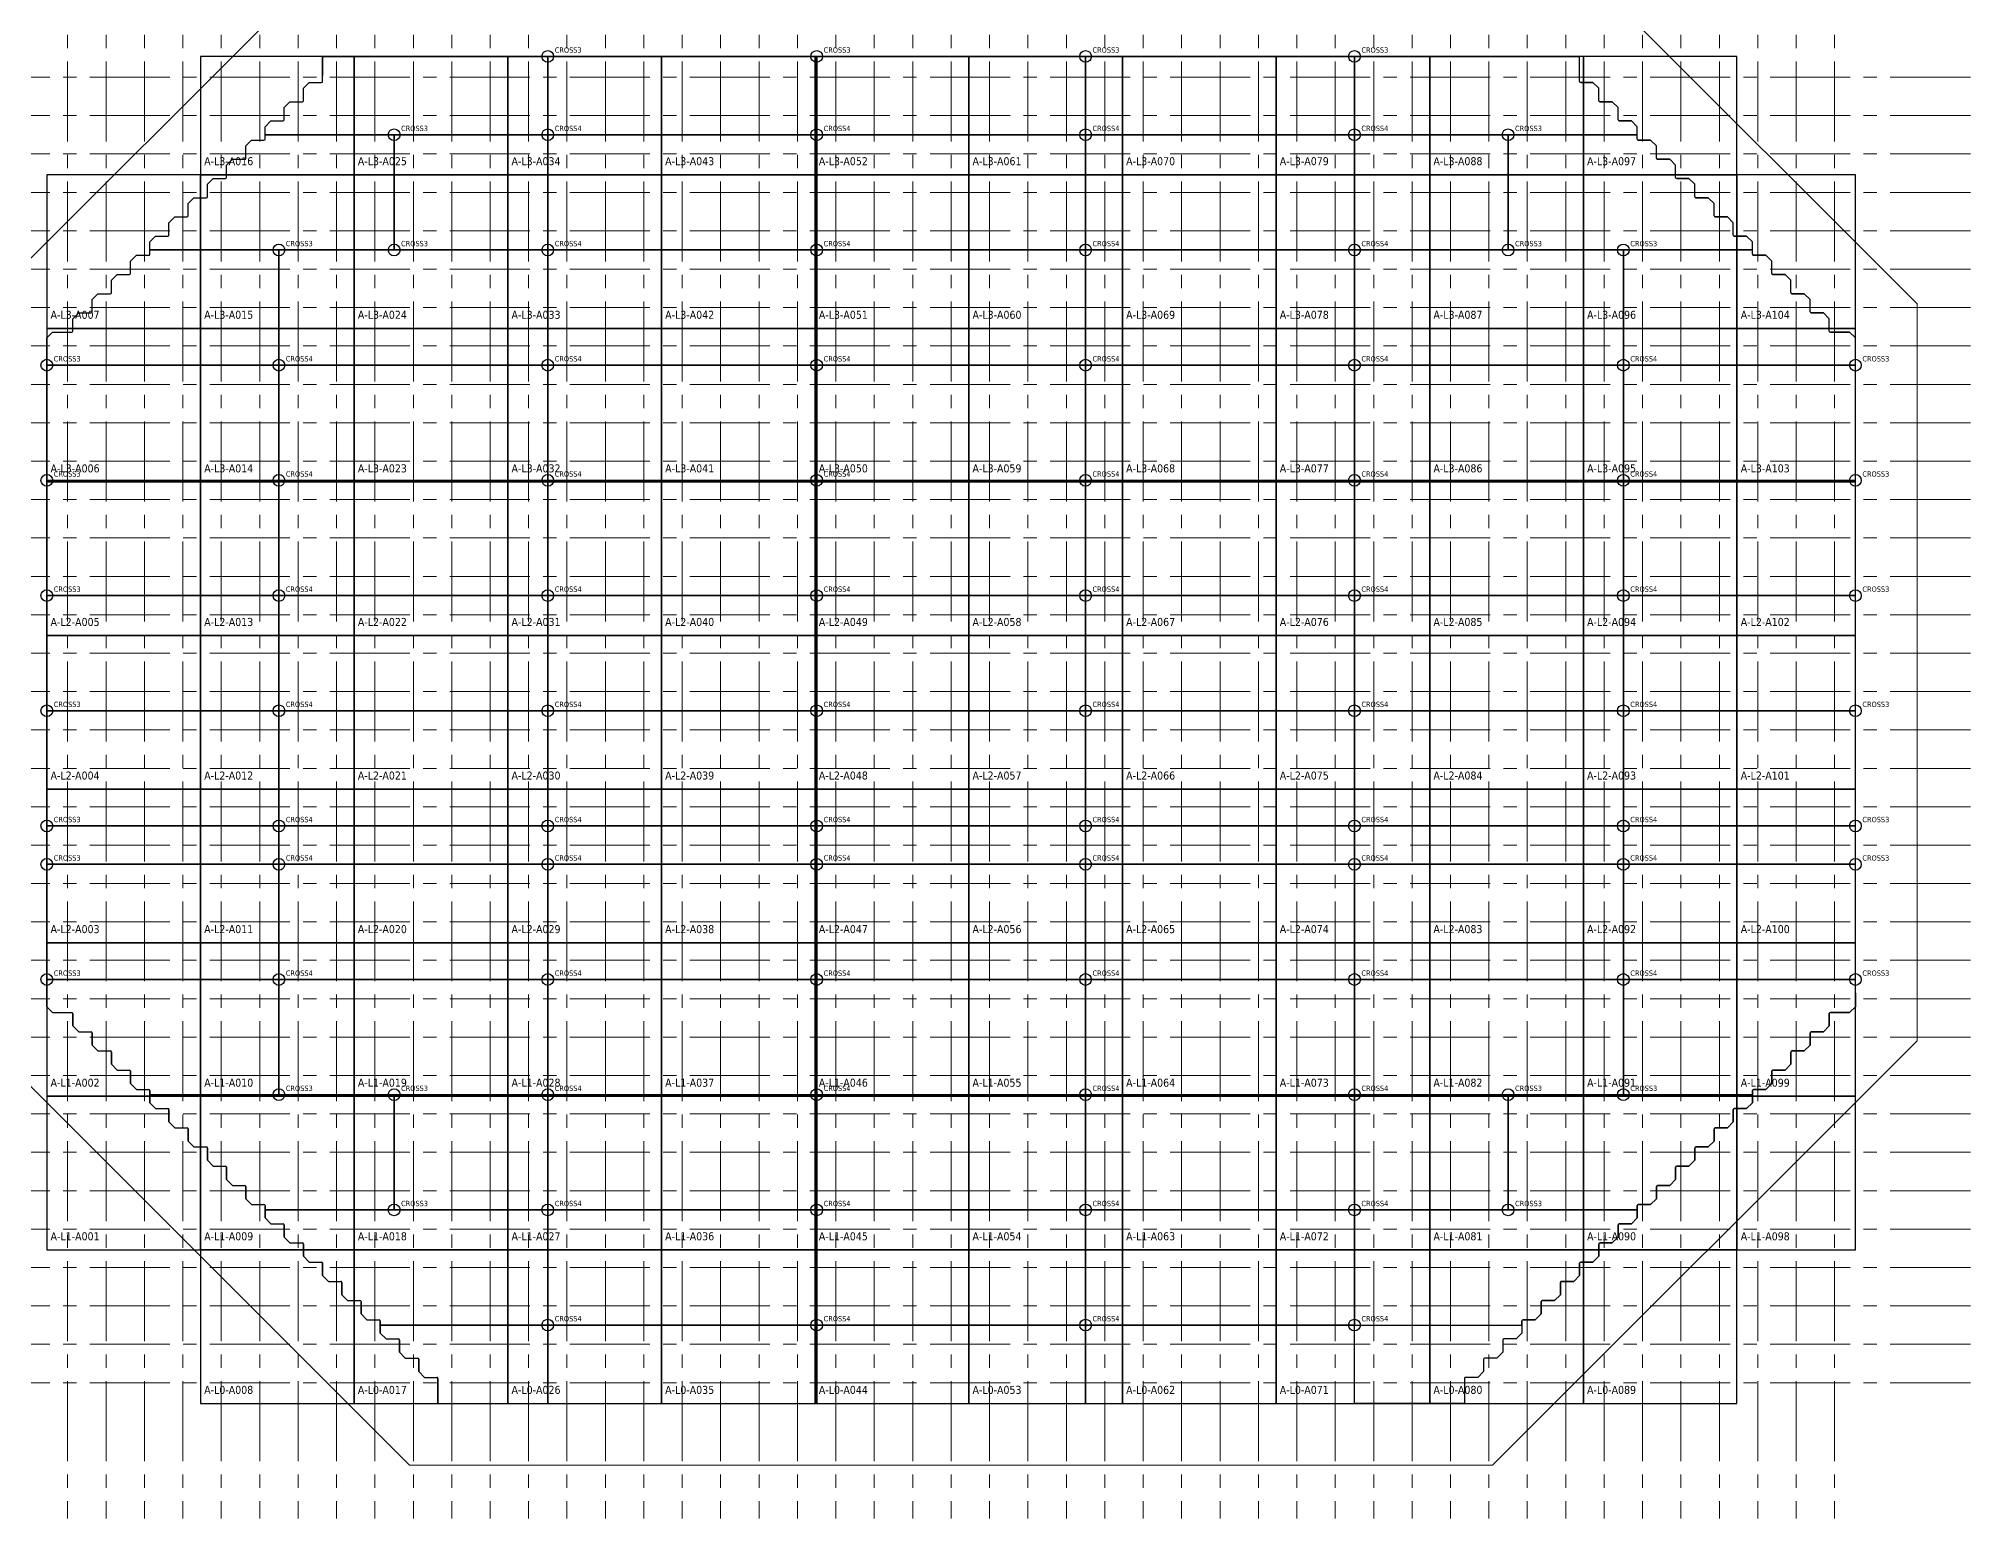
# Model space of a CAD drawing. Extents: x 0 to 50400, y 0 to 35640.
# Drawn here: x 16821 to 34925, y 9138 to 23012 of the extents above; entities that cross this region are included whole.
import ezdxf

# ---------------------------------------------------------------- set-up
doc = ezdxf.new("R2010")
doc.units = 0
doc.linetypes.add('CENTER2', pattern=[225, 150, -25, 25, -25])
for name, color, linetype, lineweight in [('ACS_AREA_L0', 3, 'Continuous', 25), ('ACS_AREA_L1', 4, 'Continuous', 25), ('ACS_AREA_L2', 2, 'Continuous', 25), ('ACS_AREA_L3', 6, 'Continuous', 25), ('ACS_CROSS3', 200, 'Continuous', 25), ('ACS_CROSS4', 206, 'Continuous', 25), ('ACS_LABEL', 7, 'Continuous', 25), ('ACS_LINE_H', 30, 'Continuous', 25), ('ACS_LINE_V', 30, 'Continuous', 25), ('KC-2B Membrane Sheet UM', 181, 'Continuous', 25), ('KC-2B Steel Wall', 7, 'Continuous', 20)]:
    doc.layers.add(name, color=color, linetype=linetype, lineweight=lineweight)
doc.styles.add('Default', font='tahoma.ttf')

msp = doc.modelspace()

# ---------------------------------------------------------------- linework, layer by layer
at = {"layer": 'ACS_AREA_L0'}
for points in [[(18338, 10215), (19778, 10215), (19778, 11655), (18338, 11655)], [(19778, 10215), (21218, 10215), (21218, 11655), (19778, 11655)], [(21218, 10215), (22658, 10215), (22658, 11655), (21218, 11655)], [(22658, 10215), (24098, 10215), (24098, 11655), (22658, 11655)], [(24098, 10215), (25538, 10215), (25538, 11655), (24098, 11655)], [(25538, 10215), (26978, 10215), (26978, 11655), (25538, 11655)], [(26978, 10215), (28418, 10215), (28418, 11655), (26978, 11655)], [(28418, 10215), (29858, 10215), (29858, 11655), (28418, 11655)], [(29858, 10215), (31298, 10215), (31298, 11655), (29858, 11655)], [(31298, 10215), (32738, 10215), (32738, 11655), (31298, 11655)]]:
    msp.add_lwpolyline(points, close=True, dxfattribs=at)
at = {"layer": 'ACS_AREA_L1'}
for points in [[(16898, 13095), (18338, 13095), (18338, 14535), (16898, 14535)], [(18338, 13095), (19778, 13095), (19778, 14535), (18338, 14535)], [(19778, 13095), (21218, 13095), (21218, 14535), (19778, 14535)], [(21218, 13095), (22658, 13095), (22658, 14535), (21218, 14535)], [(22658, 13095), (24098, 13095), (24098, 14535), (22658, 14535)], [(24098, 13095), (25538, 13095), (25538, 14535), (24098, 14535)], [(25538, 13095), (26978, 13095), (26978, 14535), (25538, 14535)], [(26978, 13095), (28418, 13095), (28418, 14535), (26978, 14535)], [(28418, 13095), (29858, 13095), (29858, 14535), (28418, 14535)], [(29858, 13095), (31298, 13095), (31298, 14535), (29858, 14535)], [(31298, 13095), (32738, 13095), (32738, 14535), (31298, 14535)], [(32738, 13095), (33848, 13095), (33848, 14535), (32738, 14535)], [(16898, 11655), (18338, 11655), (18338, 13095), (16898, 13095)], [(18338, 11655), (19778, 11655), (19778, 13095), (18338, 13095)], [(19778, 11655), (21218, 11655), (21218, 13095), (19778, 13095)], [(21218, 11655), (22658, 11655), (22658, 13095), (21218, 13095)], [(22658, 11655), (24098, 11655), (24098, 13095), (22658, 13095)], [(24098, 11655), (25538, 11655), (25538, 13095), (24098, 13095)], [(25538, 11655), (26978, 11655), (26978, 13095), (25538, 13095)], [(26978, 11655), (28418, 11655), (28418, 13095), (26978, 13095)], [(28418, 11655), (29858, 11655), (29858, 13095), (28418, 13095)], [(29858, 11655), (31298, 11655), (31298, 13095), (29858, 13095)], [(31298, 11655), (32738, 11655), (32738, 13095), (31298, 13095)], [(32738, 11655), (33848, 11655), (33848, 13095), (32738, 13095)]]:
    msp.add_lwpolyline(points, close=True, dxfattribs=at)
at = {"layer": 'ACS_AREA_L2'}
for points in [[(16898, 17415), (18338, 17415), (18338, 18855), (16898, 18855)], [(18338, 17415), (19778, 17415), (19778, 18855), (18338, 18855)], [(19778, 17415), (21218, 17415), (21218, 18855), (19778, 18855)], [(21218, 17415), (22658, 17415), (22658, 18855), (21218, 18855)], [(22658, 17415), (24098, 17415), (24098, 18855), (22658, 18855)], [(24098, 17415), (25538, 17415), (25538, 18855), (24098, 18855)], [(25538, 17415), (26978, 17415), (26978, 18855), (25538, 18855)], [(26978, 17415), (28418, 17415), (28418, 18855), (26978, 18855)], [(28418, 17415), (29858, 17415), (29858, 18855), (28418, 18855)], [(29858, 17415), (31298, 17415), (31298, 18855), (29858, 18855)], [(31298, 17415), (32738, 17415), (32738, 18855), (31298, 18855)], [(32738, 17415), (33848, 17415), (33848, 18855), (32738, 18855)], [(16898, 15975), (18338, 15975), (18338, 17415), (16898, 17415)], [(18338, 15975), (19778, 15975), (19778, 17415), (18338, 17415)], [(19778, 15975), (21218, 15975), (21218, 17415), (19778, 17415)], [(21218, 15975), (22658, 15975), (22658, 17415), (21218, 17415)], [(22658, 15975), (24098, 15975), (24098, 17415), (22658, 17415)], [(24098, 15975), (25538, 15975), (25538, 17415), (24098, 17415)], [(25538, 15975), (26978, 15975), (26978, 17415), (25538, 17415)], [(26978, 15975), (28418, 15975), (28418, 17415), (26978, 17415)], [(28418, 15975), (29858, 15975), (29858, 17415), (28418, 17415)], [(29858, 15975), (31298, 15975), (31298, 17415), (29858, 17415)], [(31298, 15975), (32738, 15975), (32738, 17415), (31298, 17415)], [(32738, 15975), (33848, 15975), (33848, 17415), (32738, 17415)], [(16898, 14535), (18338, 14535), (18338, 15975), (16898, 15975)], [(18338, 14535), (19778, 14535), (19778, 15975), (18338, 15975)], [(19778, 14535), (21218, 14535), (21218, 15975), (19778, 15975)], [(21218, 14535), (22658, 14535), (22658, 15975), (21218, 15975)], [(22658, 14535), (24098, 14535), (24098, 15975), (22658, 15975)], [(24098, 14535), (25538, 14535), (25538, 15975), (24098, 15975)], [(25538, 14535), (26978, 14535), (26978, 15975), (25538, 15975)], [(26978, 14535), (28418, 14535), (28418, 15975), (26978, 15975)], [(28418, 14535), (29858, 14535), (29858, 15975), (28418, 15975)], [(29858, 14535), (31298, 14535), (31298, 15975), (29858, 15975)], [(31298, 14535), (32738, 14535), (32738, 15975), (31298, 15975)], [(32738, 14535), (33848, 14535), (33848, 15975), (32738, 15975)]]:
    msp.add_lwpolyline(points, close=True, dxfattribs=at)
at = {"layer": 'ACS_AREA_L3'}
for points in [[(18338, 21735), (19778, 21735), (19778, 22845), (18338, 22845)], [(19778, 21735), (21218, 21735), (21218, 22845), (19778, 22845)], [(21218, 21735), (22658, 21735), (22658, 22845), (21218, 22845)], [(22658, 21735), (24098, 21735), (24098, 22845), (22658, 22845)], [(24098, 21735), (25538, 21735), (25538, 22845), (24098, 22845)], [(25538, 21735), (26978, 21735), (26978, 22845), (25538, 22845)], [(26978, 21735), (28418, 21735), (28418, 22845), (26978, 22845)], [(28418, 21735), (29858, 21735), (29858, 22845), (28418, 22845)], [(29858, 21735), (31298, 21735), (31298, 22845), (29858, 22845)], [(31298, 21735), (32738, 21735), (32738, 22845), (31298, 22845)], [(16898, 20295), (18338, 20295), (18338, 21735), (16898, 21735)], [(18338, 20295), (19778, 20295), (19778, 21735), (18338, 21735)], [(19778, 20295), (21218, 20295), (21218, 21735), (19778, 21735)], [(21218, 20295), (22658, 20295), (22658, 21735), (21218, 21735)], [(22658, 20295), (24098, 20295), (24098, 21735), (22658, 21735)], [(24098, 20295), (25538, 20295), (25538, 21735), (24098, 21735)], [(25538, 20295), (26978, 20295), (26978, 21735), (25538, 21735)], [(26978, 20295), (28418, 20295), (28418, 21735), (26978, 21735)], [(28418, 20295), (29858, 20295), (29858, 21735), (28418, 21735)], [(29858, 20295), (31298, 20295), (31298, 21735), (29858, 21735)], [(31298, 20295), (32738, 20295), (32738, 21735), (31298, 21735)], [(32738, 20295), (33848, 20295), (33848, 21735), (32738, 21735)], [(16898, 18855), (18338, 18855), (18338, 20295), (16898, 20295)], [(18338, 18855), (19778, 18855), (19778, 20295), (18338, 20295)], [(19778, 18855), (21218, 18855), (21218, 20295), (19778, 20295)], [(21218, 18855), (22658, 18855), (22658, 20295), (21218, 20295)], [(22658, 18855), (24098, 18855), (24098, 20295), (22658, 20295)], [(24098, 18855), (25538, 18855), (25538, 20295), (24098, 20295)], [(25538, 18855), (26978, 18855), (26978, 20295), (25538, 20295)], [(26978, 18855), (28418, 18855), (28418, 20295), (26978, 20295)], [(28418, 18855), (29858, 18855), (29858, 20295), (28418, 20295)], [(29858, 18855), (31298, 18855), (31298, 20295), (29858, 20295)], [(31298, 18855), (32738, 18855), (32738, 20295), (31298, 20295)], [(32738, 18855), (33848, 18855), (33848, 20295), (32738, 20295)]]:
    msp.add_lwpolyline(points, close=True, dxfattribs=at)
at = {"layer": 'ACS_CROSS3'}
for centre in [(21593, 22845), (24113, 22845), (26633, 22845), (29153, 22845), (20153, 22110), (30593, 22110), (19073, 21030), (20153, 21030), (30593, 21030), (31673, 21030), (16898, 19950), (33848, 19950), (16898, 18870), (33848, 18870), (16898, 17790), (33848, 17790), (16898, 16710), (33848, 16710), (16898, 15630), (33848, 15630), (16898, 15270), (33848, 15270), (16898, 14190), (33848, 14190), (19073, 13110), (20153, 13110), (30593, 13110), (31673, 13110), (20153, 12030), (30593, 12030)]:
    msp.add_circle(centre, 55, dxfattribs=at)
at = {"layer": 'ACS_CROSS4'}
for centre in [(21593, 22110), (24113, 22110), (26633, 22110), (29153, 22110), (21593, 21030), (24113, 21030), (26633, 21030), (29153, 21030), (19073, 19950), (21593, 19950), (24113, 19950), (26633, 19950), (29153, 19950), (31673, 19950), (19073, 18870), (21593, 18870), (24113, 18870), (26633, 18870), (29153, 18870), (31673, 18870), (19073, 17790), (21593, 17790), (24113, 17790), (26633, 17790), (29153, 17790), (31673, 17790), (19073, 16710), (21593, 16710), (24113, 16710), (26633, 16710), (29153, 16710), (31673, 16710), (19073, 15630), (21593, 15630), (24113, 15630), (26633, 15630), (29153, 15630), (31673, 15630), (19073, 15270), (21593, 15270), (24113, 15270), (26633, 15270), (29153, 15270), (31673, 15270), (19073, 14190), (21593, 14190), (24113, 14190), (26633, 14190), (29153, 14190), (31673, 14190), (21593, 13110), (24113, 13110), (26633, 13110), (29153, 13110), (21593, 12030), (24113, 12030), (26633, 12030), (29153, 12030), (21593, 10950), (24113, 10950), (26633, 10950), (29153, 10950)]:
    msp.add_circle(centre, 55, dxfattribs=at)
at = {"layer": 'ACS_LINE_H'}
for p, q in [((19483, 22845), (19778, 22845)), ((19778, 22845), (21218, 22845)), ((21218, 22845), (22658, 22845)), ((22658, 22845), (24098, 22845)), ((24098, 22845), (25538, 22845)), ((25538, 22845), (26978, 22845)), ((26978, 22845), (28418, 22845)), ((28418, 22845), (29858, 22845)), ((29858, 22845), (31263, 22845)), ((19357, 22600), (19473, 22600)), ((31273, 22600), (31298, 22600)), ((31298, 22600), (31388, 22600)), ((19177, 22420), (19293, 22420)), ((31453, 22420), (31568, 22420)), ((18943, 22110), (19778, 22110)), ((18997, 22240), (19113, 22240)), ((19778, 22110), (21218, 22110)), ((21218, 22110), (22658, 22110)), ((22658, 22110), (24098, 22110)), ((24098, 22110), (25538, 22110)), ((25538, 22110), (26978, 22110)), ((26978, 22110), (28418, 22110)), ((28418, 22110), (29858, 22110)), ((29858, 22110), (31298, 22110)), ((31298, 22110), (31803, 22110)), ((31633, 22240), (31748, 22240)), ((18817, 22060), (18933, 22060)), ((31813, 22060), (31928, 22060)), ((18637, 21880), (18753, 21880)), ((31993, 21880), (32108, 21880)), ((18457, 21700), (18573, 21700)), ((32173, 21700), (32288, 21700)), ((18277, 21520), (18338, 21520)), ((18338, 21520), (18393, 21520)), ((32353, 21520), (32468, 21520)), ((18097, 21340), (18213, 21340)), ((32533, 21340), (32648, 21340)), ((17863, 21030), (18338, 21030)), ((17917, 21160), (18033, 21160)), ((18338, 21030), (19778, 21030)), ((19778, 21030), (21218, 21030)), ((21218, 21030), (22658, 21030)), ((22658, 21030), (24098, 21030)), ((24098, 21030), (25538, 21030)), ((25538, 21030), (26978, 21030)), ((26978, 21030), (28418, 21030)), ((28418, 21030), (29858, 21030)), ((29858, 21030), (31298, 21030)), ((31298, 21030), (32738, 21030)), ((32713, 21160), (32738, 21160)), ((32738, 21160), (32828, 21160)), ((32738, 21030), (32883, 21030)), ((17737, 20980), (17853, 20980)), ((32893, 20980), (33008, 20980)), ((17557, 20800), (17673, 20800)), ((33073, 20800), (33188, 20800)), ((17377, 20620), (17493, 20620)), ((33253, 20620), (33368, 20620)), ((17197, 20440), (17313, 20440)), ((33433, 20440), (33548, 20440)), ((16952, 20260), (17133, 20260)), ((33613, 20260), (33793, 20260)), ((16898, 19950), (18338, 19950)), ((18338, 19950), (19778, 19950)), ((19778, 19950), (21218, 19950)), ((21218, 19950), (22658, 19950)), ((22658, 19950), (24098, 19950)), ((24098, 19950), (25538, 19950)), ((25538, 19950), (26978, 19950)), ((26978, 19950), (28418, 19950)), ((28418, 19950), (29858, 19950)), ((29858, 19950), (31298, 19950)), ((31298, 19950), (32738, 19950)), ((32738, 19950), (33848, 19950)), ((16898, 18870), (18338, 18870)), ((18338, 18870), (19778, 18870)), ((19778, 18870), (21218, 18870)), ((21218, 18870), (22658, 18870)), ((22658, 18870), (24098, 18870)), ((24098, 18870), (25538, 18870)), ((25538, 18870), (26978, 18870)), ((26978, 18870), (28418, 18870)), ((28418, 18870), (29858, 18870)), ((29858, 18870), (31298, 18870)), ((31298, 18870), (32738, 18870)), ((32738, 18870), (33848, 18870)), ((16898, 17790), (18338, 17790)), ((18338, 17790), (19778, 17790)), ((19778, 17790), (21218, 17790)), ((21218, 17790), (22658, 17790)), ((22658, 17790), (24098, 17790)), ((24098, 17790), (25538, 17790)), ((25538, 17790), (26978, 17790)), ((26978, 17790), (28418, 17790)), ((28418, 17790), (29858, 17790)), ((29858, 17790), (31298, 17790)), ((31298, 17790), (32738, 17790)), ((32738, 17790), (33848, 17790)), ((16898, 16710), (18338, 16710)), ((18338, 16710), (19778, 16710)), ((19778, 16710), (21218, 16710)), ((21218, 16710), (22658, 16710)), ((22658, 16710), (24098, 16710)), ((24098, 16710), (25538, 16710)), ((25538, 16710), (26978, 16710)), ((26978, 16710), (28418, 16710)), ((28418, 16710), (29858, 16710)), ((29858, 16710), (31298, 16710)), ((31298, 16710), (32738, 16710)), ((32738, 16710), (33848, 16710)), ((16898, 15630), (18338, 15630)), ((18338, 15630), (19778, 15630)), ((19778, 15630), (21218, 15630)), ((21218, 15630), (22658, 15630)), ((22658, 15630), (24098, 15630)), ((24098, 15630), (25538, 15630)), ((25538, 15630), (26978, 15630)), ((26978, 15630), (28418, 15630)), ((28418, 15630), (29858, 15630)), ((29858, 15630), (31298, 15630)), ((31298, 15630), (32738, 15630)), ((32738, 15630), (33848, 15630)), ((16898, 15270), (18338, 15270)), ((18338, 15270), (19778, 15270)), ((19778, 15270), (21218, 15270)), ((21218, 15270), (22658, 15270)), ((22658, 15270), (24098, 15270)), ((24098, 15270), (25538, 15270)), ((25538, 15270), (26978, 15270)), ((26978, 15270), (28418, 15270)), ((28418, 15270), (29858, 15270)), ((29858, 15270), (31298, 15270)), ((31298, 15270), (32738, 15270)), ((32738, 15270), (33848, 15270)), ((16898, 14190), (18338, 14190)), ((18338, 14190), (19778, 14190)), ((19778, 14190), (21218, 14190)), ((21218, 14190), (22658, 14190)), ((22658, 14190), (24098, 14190)), ((24098, 14190), (25538, 14190)), ((25538, 14190), (26978, 14190)), ((26978, 14190), (28418, 14190)), ((28418, 14190), (29858, 14190)), ((29858, 14190), (31298, 14190)), ((31298, 14190), (32738, 14190)), ((32738, 14190), (33848, 14190)), ((16952, 13880), (17133, 13880)), ((33613, 13880), (33793, 13880)), ((17197, 13700), (17313, 13700)), ((33433, 13700), (33548, 13700)), ((17377, 13520), (17493, 13520)), ((33253, 13520), (33368, 13520)), ((17557, 13340), (17673, 13340)), ((33073, 13340), (33188, 13340)), ((17737, 13160), (17853, 13160)), ((17863, 13110), (18338, 13110)), ((18338, 13110), (19778, 13110)), ((19778, 13110), (21218, 13110)), ((21218, 13110), (22658, 13110)), ((22658, 13110), (24098, 13110)), ((24098, 13110), (25538, 13110)), ((25538, 13110), (26978, 13110)), ((26978, 13110), (28418, 13110)), ((28418, 13110), (29858, 13110)), ((29858, 13110), (31298, 13110)), ((31298, 13110), (32738, 13110)), ((32738, 13110), (32883, 13110)), ((32893, 13160), (33008, 13160)), ((17917, 12980), (18033, 12980)), ((32713, 12980), (32738, 12980)), ((32738, 12980), (32828, 12980)), ((18097, 12800), (18213, 12800)), ((32533, 12800), (32648, 12800)), ((18277, 12620), (18338, 12620)), ((18338, 12620), (18393, 12620)), ((32353, 12620), (32468, 12620)), ((18457, 12440), (18573, 12440)), ((32173, 12440), (32288, 12440)), ((18637, 12260), (18753, 12260)), ((31993, 12260), (32108, 12260)), ((18817, 12080), (18933, 12080)), ((18943, 12030), (19778, 12030)), ((19778, 12030), (21218, 12030)), ((21218, 12030), (22658, 12030)), ((22658, 12030), (24098, 12030)), ((24098, 12030), (25538, 12030)), ((25538, 12030), (26978, 12030)), ((26978, 12030), (28418, 12030)), ((28418, 12030), (29858, 12030)), ((29858, 12030), (31298, 12030)), ((31298, 12030), (31803, 12030)), ((31813, 12080), (31928, 12080)), ((18997, 11900), (19113, 11900)), ((31633, 11900), (31748, 11900)), ((19177, 11720), (19293, 11720)), ((31453, 11720), (31568, 11720)), ((19357, 11540), (19473, 11540)), ((31273, 11540), (31298, 11540)), ((31298, 11540), (31388, 11540)), ((19537, 11360), (19653, 11360)), ((31093, 11360), (31208, 11360)), ((19717, 11180), (19778, 11180)), ((19778, 11180), (19833, 11180)), ((30913, 11180), (31028, 11180)), ((19897, 11000), (20013, 11000)), ((20023, 10950), (21218, 10950)), ((21218, 10950), (22658, 10950)), ((22658, 10950), (24098, 10950)), ((24098, 10950), (25538, 10950)), ((25538, 10950), (26978, 10950)), ((26978, 10950), (28418, 10950)), ((28418, 10950), (29858, 10950)), ((29858, 10950), (30723, 10950)), ((30733, 11000), (30848, 11000)), ((20077, 10820), (20193, 10820)), ((20257, 10640), (20373, 10640)), ((20437, 10460), (20553, 10460))]:
    msp.add_line(p, q, dxfattribs=at)
at = {"layer": 'ACS_LINE_V'}
for p, q in [((19483, 22610), (19483, 22845)), ((21593, 21735), (21593, 22845)), ((24113, 21735), (24113, 22845)), ((26633, 21735), (26633, 22845)), ((29153, 21735), (29153, 22845)), ((31263, 22610), (31263, 22845)), ((19303, 22430), (19303, 22546)), ((31443, 22430), (31443, 22546)), ((19123, 22250), (19123, 22366)), ((31623, 22250), (31623, 22366)), ((18943, 22070), (18943, 22186)), ((20153, 21735), (20153, 22110)), ((30593, 21735), (30593, 22110)), ((31803, 22070), (31803, 22186)), ((18763, 21890), (18763, 22006)), ((31983, 21890), (31983, 22006)), ((18583, 21735), (18583, 21826)), ((18583, 21710), (18583, 21735)), ((20153, 21030), (20153, 21735)), ((21593, 20295), (21593, 21735)), ((24113, 20295), (24113, 21735)), ((26633, 20295), (26633, 21735)), ((29153, 20295), (29153, 21735)), ((30593, 21030), (30593, 21735)), ((32163, 21735), (32163, 21826)), ((32163, 21710), (32163, 21735)), ((18403, 21530), (18403, 21646)), ((32343, 21530), (32343, 21646)), ((18223, 21350), (18223, 21466)), ((32523, 21350), (32523, 21466)), ((18043, 21170), (18043, 21286)), ((32703, 21170), (32703, 21286)), ((17863, 20990), (17863, 21106)), ((19073, 20295), (19073, 21030)), ((31673, 20295), (31673, 21030)), ((32883, 20990), (32883, 21106)), ((17683, 20810), (17683, 20926)), ((33063, 20810), (33063, 20926)), ((17503, 20630), (17503, 20746)), ((33243, 20630), (33243, 20746)), ((17323, 20450), (17323, 20566)), ((33423, 20450), (33423, 20566)), ((17143, 20295), (17143, 20386)), ((17143, 20270), (17143, 20295)), ((19073, 18855), (19073, 20295)), ((21593, 18855), (21593, 20295)), ((24113, 18855), (24113, 20295)), ((26633, 18855), (26633, 20295)), ((29153, 18855), (29153, 20295)), ((31673, 18855), (31673, 20295)), ((33603, 20295), (33603, 20386)), ((33603, 20270), (33603, 20295)), ((16898, 18855), (16898, 20206)), ((33848, 18855), (33848, 20206)), ((16898, 17415), (16898, 18855)), ((19073, 17415), (19073, 18855)), ((21593, 17415), (21593, 18855)), ((24113, 17415), (24113, 18855)), ((26633, 17415), (26633, 18855)), ((29153, 17415), (29153, 18855)), ((31673, 17415), (31673, 18855)), ((33848, 17415), (33848, 18855)), ((16898, 15975), (16898, 17415)), ((19073, 15975), (19073, 17415)), ((21593, 15975), (21593, 17415)), ((24113, 15975), (24113, 17415)), ((26633, 15975), (26633, 17415)), ((29153, 15975), (29153, 17415)), ((31673, 15975), (31673, 17415)), ((33848, 15975), (33848, 17415)), ((16898, 14535), (16898, 15975)), ((19073, 14535), (19073, 15975)), ((21593, 14535), (21593, 15975)), ((24113, 14535), (24113, 15975)), ((26633, 14535), (26633, 15975)), ((29153, 14535), (29153, 15975)), ((31673, 14535), (31673, 15975)), ((33848, 14535), (33848, 15975)), ((16898, 13935), (16898, 14535)), ((19073, 13110), (19073, 14535)), ((21593, 13095), (21593, 14535)), ((24113, 13095), (24113, 14535)), ((26633, 13095), (26633, 14535)), ((29153, 13095), (29153, 14535)), ((31673, 13110), (31673, 14535)), ((33848, 13935), (33848, 14535)), ((17143, 13755), (17143, 13870)), ((33603, 13755), (33603, 13870)), ((17323, 13575), (17323, 13690)), ((33423, 13575), (33423, 13690)), ((17503, 13395), (17503, 13510)), ((33243, 13395), (33243, 13510)), ((17683, 13215), (17683, 13330)), ((33063, 13215), (33063, 13330)), ((17863, 13095), (17863, 13150)), ((17863, 13035), (17863, 13095)), ((20153, 13095), (20153, 13110)), ((20153, 12030), (20153, 13095)), ((21593, 11655), (21593, 13095)), ((24113, 11655), (24113, 13095)), ((26633, 11655), (26633, 13095)), ((29153, 11655), (29153, 13095)), ((30593, 13095), (30593, 13110)), ((30593, 12030), (30593, 13095)), ((32883, 13095), (32883, 13150)), ((32883, 13035), (32883, 13095)), ((18043, 12855), (18043, 12970)), ((32703, 12855), (32703, 12970)), ((18223, 12675), (18223, 12790)), ((32523, 12675), (32523, 12790)), ((18403, 12495), (18403, 12610)), ((32343, 12495), (32343, 12610)), ((18583, 12315), (18583, 12430)), ((32163, 12315), (32163, 12430)), ((18763, 12135), (18763, 12250)), ((31983, 12135), (31983, 12250)), ((18943, 11955), (18943, 12070)), ((31803, 11955), (31803, 12070)), ((19123, 11775), (19123, 11890)), ((31623, 11775), (31623, 11890)), ((19303, 11655), (19303, 11710)), ((19303, 11595), (19303, 11655)), ((21593, 10215), (21593, 11655)), ((24113, 10215), (24113, 11655)), ((26633, 10215), (26633, 11655)), ((29153, 10215), (29153, 11655)), ((31443, 11655), (31443, 11710)), ((31443, 11595), (31443, 11655)), ((19483, 11415), (19483, 11530)), ((31263, 11415), (31263, 11530)), ((19663, 11235), (19663, 11350)), ((31083, 11235), (31083, 11350)), ((19843, 11055), (19843, 11170)), ((30903, 11055), (30903, 11170)), ((20023, 10875), (20023, 10990)), ((30723, 10950), (30723, 10990)), ((20203, 10695), (20203, 10810)), ((20383, 10515), (20383, 10630)), ((20563, 10215), (20563, 10450))]:
    msp.add_line(p, q, dxfattribs=at)
at = {"layer": 'KC-2B Membrane Sheet UM', "linetype": 'Continuous'}
for p, q in [((21593, 22845), (19483, 22845)), ((19483, 22845), (19483, 22665)), ((24113, 22845), (21593, 22845)), ((21593, 22845), (21593, 22110)), ((21593, 22110), (21593, 22845)), ((24113, 22110), (24113, 22845)), ((26633, 22845), (24113, 22845)), ((24113, 22845), (24113, 22110)), ((29153, 22845), (26633, 22845)), ((26633, 22845), (26633, 22110)), ((26633, 22110), (26633, 22845)), ((29153, 22110), (29153, 22845)), ((31263, 22845), (29153, 22845)), ((29153, 22845), (29153, 22110)), ((31263, 22665), (31263, 22845)), ((18943, 22110), (21593, 22110)), ((20153, 22110), (18943, 22110)), ((21593, 22110), (20153, 22110)), ((20153, 22110), (20153, 21030)), ((20153, 21030), (20153, 22110)), ((21593, 22110), (24113, 22110)), ((21593, 21030), (21593, 22110)), ((24113, 22110), (21593, 22110)), ((21593, 22110), (21593, 21030)), ((24113, 21030), (24113, 22110)), ((26633, 22110), (24113, 22110)), ((24113, 22110), (24113, 21030)), ((24113, 22110), (26633, 22110)), ((26633, 22110), (29153, 22110)), ((26633, 21030), (26633, 22110)), ((29153, 22110), (26633, 22110)), ((26633, 22110), (26633, 21030)), ((30593, 22110), (29153, 22110)), ((29153, 22110), (29153, 21030)), ((29153, 21030), (29153, 22110)), ((29153, 22110), (31803, 22110)), ((30593, 21030), (30593, 22110)), ((31803, 22110), (30593, 22110)), ((30593, 22110), (30593, 21030)), ((19073, 21030), (17863, 21030)), ((17863, 21030), (20153, 21030)), ((19073, 19950), (19073, 21030)), ((21593, 21030), (19073, 21030)), ((19073, 21030), (19073, 19950)), ((20153, 21030), (21593, 21030)), ((21593, 21030), (24113, 21030)), ((24113, 21030), (21593, 21030)), ((21593, 21030), (21593, 19950)), ((21593, 19950), (21593, 21030)), ((24113, 21030), (26633, 21030)), ((26633, 21030), (24113, 21030)), ((24113, 21030), (24113, 19950)), ((24113, 19950), (24113, 21030)), ((26633, 21030), (29153, 21030)), ((26633, 19950), (26633, 21030)), ((29153, 21030), (26633, 21030)), ((26633, 21030), (26633, 19950)), ((29153, 21030), (30593, 21030)), ((29153, 19950), (29153, 21030)), ((31673, 21030), (29153, 21030)), ((29153, 21030), (29153, 19950)), ((30593, 21030), (32883, 21030)), ((32883, 21030), (31673, 21030)), ((31673, 21030), (31673, 19950)), ((31673, 19950), (31673, 21030)), ((16898, 20075), (16898, 19950)), ((16898, 19950), (19073, 19950)), ((19073, 19950), (16898, 19950)), ((16898, 19950), (16898, 18870)), ((21593, 19950), (19073, 19950)), ((19073, 19950), (19073, 18870)), ((19073, 18870), (19073, 19950)), ((19073, 19950), (21593, 19950)), ((21593, 19950), (24113, 19950)), ((24113, 19950), (21593, 19950)), ((21593, 19950), (21593, 18870)), ((21593, 18870), (21593, 19950)), ((24113, 19950), (26633, 19950)), ((26633, 19950), (24113, 19950)), ((24113, 19950), (24113, 18870)), ((24113, 18870), (24113, 19950)), ((26633, 18870), (26633, 19950)), ((26633, 19950), (29153, 19950)), ((29153, 19950), (26633, 19950)), ((26633, 19950), (26633, 18870)), ((29153, 18870), (29153, 19950)), ((31673, 19950), (29153, 19950)), ((29153, 19950), (29153, 18870)), ((29153, 19950), (31673, 19950)), ((31673, 19950), (33848, 19950)), ((31673, 18870), (31673, 19950)), ((33848, 19950), (31673, 19950)), ((31673, 19950), (31673, 18870)), ((33848, 19950), (33848, 20075)), ((33848, 18870), (33848, 19950)), ((16898, 18870), (19073, 18870)), ((19073, 18870), (16898, 18870)), ((16898, 18870), (16898, 17790)), ((19073, 18870), (21593, 18870)), ((21593, 18870), (19073, 18870)), ((19073, 18870), (19073, 17790)), ((19073, 17790), (19073, 18870)), ((21593, 18870), (24113, 18870)), ((24113, 18870), (21593, 18870)), ((21593, 18870), (21593, 17790)), ((21593, 17790), (21593, 18870)), ((24113, 18870), (26633, 18870)), ((26633, 18870), (24113, 18870)), ((24113, 18870), (24113, 17790)), ((24113, 17790), (24113, 18870)), ((26633, 17790), (26633, 18870)), ((26633, 18870), (29153, 18870)), ((29153, 18870), (26633, 18870)), ((26633, 18870), (26633, 17790)), ((29153, 18870), (31673, 18870)), ((29153, 17790), (29153, 18870)), ((31673, 18870), (29153, 18870)), ((29153, 18870), (29153, 17790)), ((31673, 17790), (31673, 18870)), ((31673, 18870), (33848, 18870)), ((33848, 18870), (31673, 18870)), ((31673, 18870), (31673, 17790)), ((33848, 17790), (33848, 18870)), ((16898, 17790), (19073, 17790)), ((19073, 17790), (16898, 17790)), ((16898, 17790), (16898, 16710)), ((19073, 17790), (21593, 17790)), ((21593, 17790), (19073, 17790)), ((19073, 17790), (19073, 16710)), ((19073, 16710), (19073, 17790)), ((21593, 17790), (24113, 17790)), ((24113, 17790), (21593, 17790)), ((21593, 17790), (21593, 16710)), ((21593, 16710), (21593, 17790)), ((24113, 17790), (26633, 17790)), ((26633, 17790), (24113, 17790)), ((24113, 17790), (24113, 16710)), ((24113, 16710), (24113, 17790)), ((26633, 16710), (26633, 17790)), ((26633, 17790), (29153, 17790)), ((29153, 17790), (26633, 17790)), ((26633, 17790), (26633, 16710)), ((29153, 17790), (31673, 17790)), ((29153, 16710), (29153, 17790)), ((31673, 17790), (29153, 17790)), ((29153, 17790), (29153, 16710)), ((31673, 16710), (31673, 17790)), ((31673, 17790), (33848, 17790)), ((33848, 17790), (31673, 17790)), ((31673, 17790), (31673, 16710)), ((33848, 16710), (33848, 17790)), ((16898, 16710), (19073, 16710)), ((19073, 16710), (16898, 16710)), ((16898, 16710), (16898, 15630)), ((19073, 16710), (21593, 16710)), ((21593, 16710), (19073, 16710)), ((19073, 16710), (19073, 15630)), ((19073, 15630), (19073, 16710)), ((21593, 16710), (24113, 16710)), ((24113, 16710), (21593, 16710)), ((21593, 16710), (21593, 15630)), ((21593, 15630), (21593, 16710)), ((24113, 16710), (26633, 16710)), ((26633, 16710), (24113, 16710)), ((24113, 16710), (24113, 15630)), ((24113, 15630), (24113, 16710)), ((26633, 15630), (26633, 16710)), ((26633, 16710), (29153, 16710)), ((29153, 16710), (26633, 16710)), ((26633, 16710), (26633, 15630)), ((29153, 16710), (31673, 16710)), ((29153, 15630), (29153, 16710)), ((31673, 16710), (29153, 16710)), ((29153, 16710), (29153, 15630)), ((31673, 15630), (31673, 16710)), ((31673, 16710), (33848, 16710)), ((33848, 16710), (31673, 16710)), ((31673, 16710), (31673, 15630)), ((33848, 15630), (33848, 16710)), ((16898, 15630), (19073, 15630)), ((19073, 15630), (16898, 15630)), ((16898, 15630), (16898, 15270)), ((19073, 15630), (21593, 15630)), ((21593, 15630), (19073, 15630)), ((19073, 15630), (19073, 15270)), ((19073, 15270), (19073, 15630)), ((21593, 15630), (24113, 15630)), ((21593, 15270), (21593, 15630)), ((24113, 15630), (21593, 15630)), ((21593, 15630), (21593, 15270)), ((24113, 15630), (26633, 15630)), ((24113, 15270), (24113, 15630)), ((26633, 15630), (24113, 15630)), ((24113, 15630), (24113, 15270)), ((26633, 15630), (29153, 15630)), ((29153, 15630), (26633, 15630)), ((26633, 15630), (26633, 15270)), ((26633, 15270), (26633, 15630)), ((29153, 15630), (31673, 15630)), ((31673, 15630), (29153, 15630)), ((29153, 15630), (29153, 15270)), ((29153, 15270), (29153, 15630)), ((31673, 15270), (31673, 15630)), ((31673, 15630), (33848, 15630)), ((33848, 15630), (31673, 15630)), ((31673, 15630), (31673, 15270)), ((33848, 15270), (33848, 15630)), ((19073, 15270), (16898, 15270)), ((16898, 15270), (16898, 14190)), ((16898, 15270), (19073, 15270)), ((21593, 15270), (19073, 15270)), ((19073, 15270), (19073, 14190)), ((19073, 15270), (21593, 15270)), ((19073, 14190), (19073, 15270)), ((24113, 15270), (21593, 15270)), ((21593, 15270), (21593, 14190)), ((21593, 14190), (21593, 15270)), ((21593, 15270), (24113, 15270)), ((26633, 15270), (24113, 15270)), ((24113, 15270), (24113, 14190)), ((24113, 14190), (24113, 15270)), ((24113, 15270), (26633, 15270)), ((26633, 14190), (26633, 15270)), ((29153, 15270), (26633, 15270)), ((26633, 15270), (26633, 14190)), ((26633, 15270), (29153, 15270)), ((29153, 14190), (29153, 15270)), ((31673, 15270), (29153, 15270)), ((29153, 15270), (29153, 14190)), ((29153, 15270), (31673, 15270)), ((31673, 14190), (31673, 15270)), ((33848, 15270), (31673, 15270)), ((31673, 15270), (31673, 14190)), ((31673, 15270), (33848, 15270)), ((33848, 14190), (33848, 15270)), ((19073, 14190), (16898, 14190)), ((16898, 14190), (16898, 14065)), ((16898, 14190), (19073, 14190)), ((19073, 13110), (19073, 14190)), ((19073, 14190), (21593, 14190)), ((21593, 14190), (19073, 14190)), ((19073, 14190), (19073, 13110)), ((21593, 14190), (24113, 14190)), ((24113, 14190), (21593, 14190)), ((21593, 14190), (21593, 13110)), ((21593, 13110), (21593, 14190)), ((24113, 14190), (26633, 14190)), ((26633, 14190), (24113, 14190)), ((24113, 14190), (24113, 13110)), ((24113, 13110), (24113, 14190)), ((26633, 13110), (26633, 14190)), ((26633, 14190), (29153, 14190)), ((29153, 14190), (26633, 14190)), ((26633, 14190), (26633, 13110)), ((29153, 14190), (31673, 14190)), ((29153, 13110), (29153, 14190)), ((31673, 14190), (29153, 14190)), ((29153, 14190), (29153, 13110)), ((33848, 14190), (31673, 14190)), ((31673, 14190), (31673, 13110)), ((31673, 14190), (33848, 14190)), ((31673, 13110), (31673, 14190)), ((33848, 14065), (33848, 14190)), ((17863, 13110), (19073, 13110)), ((20153, 13110), (17863, 13110)), ((19073, 13110), (21593, 13110)), ((21593, 13110), (20153, 13110)), ((20153, 13110), (20153, 12030)), ((20153, 12030), (20153, 13110)), ((21593, 13110), (24113, 13110)), ((24113, 13110), (21593, 13110)), ((21593, 13110), (21593, 12030)), ((21593, 12030), (21593, 13110)), ((24113, 13110), (26633, 13110)), ((26633, 13110), (24113, 13110)), ((24113, 13110), (24113, 12030)), ((24113, 12030), (24113, 13110)), ((26633, 12030), (26633, 13110)), ((26633, 13110), (29153, 13110)), ((29153, 13110), (26633, 13110)), ((26633, 13110), (26633, 12030)), ((29153, 12030), (29153, 13110)), ((30593, 13110), (29153, 13110)), ((29153, 13110), (29153, 12030)), ((29153, 13110), (31673, 13110)), ((30593, 12030), (30593, 13110)), ((32883, 13110), (30593, 13110)), ((30593, 13110), (30593, 12030)), ((31673, 13110), (32883, 13110)), ((18943, 12030), (20153, 12030)), ((21593, 12030), (18943, 12030)), ((20153, 12030), (21593, 12030)), ((21593, 12030), (24113, 12030)), ((24113, 12030), (21593, 12030)), ((21593, 12030), (21593, 10950)), ((21593, 10950), (21593, 12030)), ((24113, 12030), (26633, 12030)), ((26633, 12030), (24113, 12030)), ((24113, 12030), (24113, 10950)), ((24113, 10950), (24113, 12030)), ((26633, 10950), (26633, 12030)), ((26633, 12030), (29153, 12030)), ((29153, 12030), (26633, 12030)), ((26633, 12030), (26633, 10950)), ((29153, 10950), (29153, 12030)), ((29153, 12030), (30593, 12030)), ((31803, 12030), (29153, 12030)), ((29153, 12030), (29153, 10950)), ((30593, 12030), (31803, 12030)), ((21593, 10950), (20023, 10950)), ((20023, 10950), (21593, 10950)), ((21593, 10215), (21593, 10950)), ((21593, 10950), (24113, 10950)), ((24113, 10950), (21593, 10950)), ((21593, 10950), (21593, 10215)), ((24113, 10950), (26633, 10950)), ((26633, 10950), (24113, 10950)), ((24113, 10950), (24113, 10215)), ((24113, 10215), (24113, 10950)), ((26633, 10950), (29153, 10950)), ((29153, 10950), (26633, 10950)), ((26633, 10950), (26633, 10215)), ((26633, 10215), (26633, 10950)), ((29153, 10215), (29153, 10950)), ((29153, 10950), (30723, 10950)), ((20563, 10395), (20563, 10215)), ((20563, 10215), (21593, 10215)), ((21593, 10215), (24113, 10215)), ((24113, 10215), (26633, 10215)), ((26633, 10215), (29153, 10215))]:
    msp.add_line(p, q, dxfattribs=at)
at = {"layer": 'KC-2B Membrane Sheet UM'}
for p, q in [((19483, 22610), (19483, 22665)), ((31263, 22610), (31263, 22665)), ((19303, 22546), (19357, 22600)), ((19303, 22430), (19303, 22546)), ((19357, 22600), (19473, 22600)), ((31388, 22600), (31273, 22600)), ((31443, 22546), (31388, 22600)), ((31443, 22430), (31443, 22546)), ((19123, 22366), (19177, 22420)), ((19123, 22250), (19123, 22366)), ((19177, 22420), (19293, 22420)), ((31568, 22420), (31453, 22420)), ((31623, 22366), (31568, 22420)), ((31623, 22250), (31623, 22366)), ((18943, 22186), (18997, 22240)), ((18943, 22110), (18943, 22186)), ((18943, 22070), (18943, 22110)), ((18997, 22240), (19113, 22240)), ((31748, 22240), (31633, 22240)), ((31803, 22186), (31748, 22240)), ((31803, 22110), (31803, 22186)), ((31803, 22070), (31803, 22110)), ((18763, 22006), (18817, 22060)), ((18763, 21890), (18763, 22006)), ((18817, 22060), (18933, 22060)), ((31928, 22060), (31813, 22060)), ((31983, 22006), (31928, 22060)), ((31983, 21890), (31983, 22006)), ((18583, 21826), (18637, 21880)), ((18583, 21710), (18583, 21826)), ((18637, 21880), (18753, 21880)), ((32108, 21880), (31993, 21880)), ((32163, 21826), (32108, 21880)), ((32163, 21710), (32163, 21826)), ((18403, 21646), (18457, 21700)), ((18403, 21530), (18403, 21646)), ((18457, 21700), (18573, 21700)), ((32288, 21700), (32173, 21700)), ((32343, 21646), (32288, 21700)), ((32343, 21530), (32343, 21646)), ((18223, 21466), (18277, 21520)), ((18223, 21350), (18223, 21466)), ((18277, 21520), (18393, 21520)), ((32468, 21520), (32353, 21520)), ((32523, 21466), (32468, 21520)), ((32523, 21350), (32523, 21466)), ((18043, 21286), (18097, 21340)), ((18043, 21170), (18043, 21286)), ((18097, 21340), (18213, 21340)), ((32648, 21340), (32533, 21340)), ((32703, 21286), (32648, 21340)), ((32703, 21170), (32703, 21286)), ((17863, 21106), (17917, 21160)), ((17863, 21030), (17863, 21106)), ((17863, 20990), (17863, 21030)), ((17917, 21160), (18033, 21160)), ((32828, 21160), (32713, 21160)), ((32883, 21106), (32828, 21160)), ((32883, 21030), (32883, 21106)), ((32883, 20990), (32883, 21030)), ((17683, 20926), (17737, 20980)), ((17683, 20810), (17683, 20926)), ((17737, 20980), (17853, 20980)), ((33008, 20980), (32893, 20980)), ((33063, 20926), (33008, 20980)), ((33063, 20810), (33063, 20926)), ((17503, 20746), (17557, 20800)), ((17503, 20630), (17503, 20746)), ((17557, 20800), (17673, 20800)), ((33188, 20800), (33073, 20800)), ((33243, 20746), (33188, 20800)), ((33243, 20630), (33243, 20746)), ((17323, 20566), (17377, 20620)), ((17323, 20450), (17323, 20566)), ((17377, 20620), (17493, 20620)), ((33368, 20620), (33253, 20620)), ((33423, 20566), (33368, 20620)), ((33423, 20450), (33423, 20566)), ((17143, 20386), (17197, 20440)), ((17143, 20270), (17143, 20386)), ((17197, 20440), (17313, 20440)), ((33548, 20440), (33433, 20440)), ((33603, 20386), (33548, 20440)), ((33603, 20270), (33603, 20386)), ((16898, 20206), (16952, 20260)), ((16898, 20075), (16898, 20206)), ((16952, 20260), (17133, 20260)), ((33793, 20260), (33613, 20260)), ((33848, 20206), (33793, 20260)), ((33848, 20075), (33848, 20206)), ((16898, 14065), (16898, 13935)), ((33848, 14065), (33848, 13935)), ((16898, 13935), (16952, 13880)), ((16952, 13880), (17133, 13880)), ((17143, 13870), (17143, 13755)), ((33603, 13870), (33603, 13755)), ((33793, 13880), (33613, 13880)), ((33848, 13935), (33793, 13880)), ((17143, 13755), (17197, 13700)), ((17197, 13700), (17313, 13700)), ((17323, 13690), (17323, 13575)), ((33423, 13690), (33423, 13575)), ((33548, 13700), (33433, 13700)), ((33603, 13755), (33548, 13700)), ((17323, 13575), (17377, 13520)), ((17377, 13520), (17493, 13520)), ((17503, 13510), (17503, 13395)), ((33243, 13510), (33243, 13395)), ((33368, 13520), (33253, 13520)), ((33423, 13575), (33368, 13520)), ((17503, 13395), (17557, 13340)), ((17557, 13340), (17673, 13340)), ((17683, 13330), (17683, 13215)), ((33063, 13330), (33063, 13215)), ((33188, 13340), (33073, 13340)), ((33243, 13395), (33188, 13340)), ((17683, 13215), (17737, 13160)), ((17737, 13160), (17853, 13160)), ((17863, 13150), (17863, 13110)), ((17863, 13110), (17863, 13035)), ((32883, 13150), (32883, 13110)), ((32883, 13110), (32883, 13035)), ((33008, 13160), (32893, 13160)), ((33063, 13215), (33008, 13160)), ((17863, 13035), (17917, 12980)), ((17917, 12980), (18033, 12980)), ((18043, 12970), (18043, 12855)), ((18043, 12855), (18097, 12800)), ((32703, 12855), (32648, 12800)), ((32703, 12970), (32703, 12855)), ((32828, 12980), (32713, 12980)), ((32883, 13035), (32828, 12980)), ((18097, 12800), (18213, 12800)), ((18223, 12790), (18223, 12675)), ((18223, 12675), (18277, 12620)), ((32523, 12675), (32468, 12620)), ((32523, 12790), (32523, 12675)), ((32648, 12800), (32533, 12800)), ((18277, 12620), (18393, 12620)), ((18403, 12610), (18403, 12495)), ((18403, 12495), (18457, 12440)), ((32343, 12495), (32288, 12440)), ((32343, 12610), (32343, 12495)), ((32468, 12620), (32353, 12620)), ((18457, 12440), (18573, 12440)), ((18583, 12430), (18583, 12315)), ((18583, 12315), (18637, 12260)), ((32163, 12315), (32108, 12260)), ((32163, 12430), (32163, 12315)), ((32288, 12440), (32173, 12440)), ((18637, 12260), (18753, 12260)), ((18763, 12250), (18763, 12135)), ((18763, 12135), (18817, 12080)), ((31983, 12135), (31928, 12080)), ((31983, 12250), (31983, 12135)), ((32108, 12260), (31993, 12260)), ((18817, 12080), (18933, 12080)), ((18943, 12070), (18943, 12030)), ((18943, 12030), (18943, 11955)), ((18943, 11955), (18997, 11900)), ((31803, 11955), (31748, 11900)), ((31803, 12070), (31803, 12030)), ((31803, 12030), (31803, 11955)), ((31928, 12080), (31813, 12080)), ((18997, 11900), (19113, 11900)), ((19123, 11890), (19123, 11775)), ((19123, 11775), (19177, 11720)), ((31623, 11775), (31568, 11720)), ((31623, 11890), (31623, 11775)), ((31748, 11900), (31633, 11900)), ((19177, 11720), (19293, 11720)), ((19303, 11710), (19303, 11595)), ((19303, 11595), (19357, 11540)), ((31443, 11595), (31388, 11540)), ((31443, 11710), (31443, 11595)), ((31568, 11720), (31453, 11720)), ((19357, 11540), (19473, 11540)), ((19483, 11530), (19483, 11415)), ((19483, 11415), (19537, 11360)), ((31263, 11415), (31208, 11360)), ((31263, 11530), (31263, 11415)), ((31388, 11540), (31273, 11540)), ((19537, 11360), (19653, 11360)), ((19663, 11350), (19663, 11235)), ((19663, 11235), (19717, 11180)), ((31083, 11235), (31028, 11180)), ((31083, 11350), (31083, 11235)), ((31208, 11360), (31093, 11360)), ((19717, 11180), (19833, 11180)), ((19843, 11170), (19843, 11055)), ((19843, 11055), (19897, 11000)), ((30903, 11055), (30848, 11000)), ((30903, 11170), (30903, 11055)), ((31028, 11180), (30913, 11180)), ((19897, 11000), (20013, 11000)), ((20023, 10990), (20023, 10950)), ((20023, 10950), (20023, 10875)), ((20023, 10875), (20077, 10820)), ((30723, 10990), (30723, 10950)), ((30848, 11000), (30733, 11000)), ((20077, 10820), (20193, 10820)), ((20203, 10810), (20203, 10695)), ((20203, 10695), (20257, 10640)), ((20257, 10640), (20373, 10640)), ((20383, 10630), (20383, 10515)), ((20383, 10515), (20437, 10460)), ((20437, 10460), (20553, 10460)), ((20563, 10450), (20563, 10395))]:
    msp.add_line(p, q, dxfattribs=at)
msp.add_lwpolyline([(29153, 10215), (29153, 10950), (30723, 10950), (30723, 10875), (30668, 10820), (30553, 10820, 0.4142), (30543, 10810), (30543, 10695), (30488, 10640), (30373, 10640, 0.4142), (30363, 10630), (30363, 10515), (30308, 10460), (30193, 10460, 0.4142), (30183, 10450), (30183, 10215)], format="xyb", close=True, dxfattribs=at)
for centre, major_axis in [((19473, 22610), (10, 0)), ((31273, 22610), (0, -10)), ((19293, 22430), (10, 0)), ((31453, 22430), (0, -10)), ((19113, 22250), (10, 0)), ((31633, 22250), (0, -10)), ((18933, 22070), (10, 0)), ((31813, 22070), (0, -10)), ((18753, 21890), (10, 0)), ((31993, 21890), (0, -10)), ((18573, 21710), (10, 0)), ((32173, 21710), (0, -10)), ((18393, 21530), (10, 0)), ((32353, 21530), (0, -10)), ((18213, 21350), (10, 0)), ((32533, 21350), (0, -10)), ((18033, 21170), (10, 0)), ((32713, 21170), (0, -10)), ((17853, 20990), (10, 0)), ((32893, 20990), (0, -10)), ((17673, 20810), (10, 0)), ((33073, 20810), (0, -10)), ((17493, 20630), (10, 0)), ((33253, 20630), (0, -10)), ((17313, 20450), (10, 0)), ((33433, 20450), (0, -10)), ((17133, 20270), (10, 0)), ((33613, 20270), (0, -10)), ((17133, 13870), (0, 10)), ((33613, 13870), (-10, 0)), ((17313, 13690), (0, 10)), ((33433, 13690), (-10, 0)), ((17493, 13510), (0, 10)), ((33253, 13510), (-10, 0)), ((17673, 13330), (0, 10)), ((33073, 13330), (-10, 0)), ((17853, 13150), (0, 10)), ((32893, 13150), (-10, 0)), ((18033, 12970), (0, 10)), ((32713, 12970), (-10, 0)), ((18213, 12790), (0, 10)), ((32533, 12790), (-10, 0)), ((18393, 12610), (0, 10)), ((32353, 12610), (-10, 0)), ((18573, 12430), (0, 10)), ((32173, 12430), (-10, 0)), ((18753, 12250), (0, 10)), ((31993, 12250), (-10, 0)), ((18933, 12070), (0, 10)), ((31813, 12070), (-10, 0)), ((19113, 11890), (0, 10)), ((31633, 11890), (-10, 0)), ((19293, 11710), (0, 10)), ((31453, 11710), (-10, 0)), ((19473, 11530), (0, 10)), ((31273, 11530), (-10, 0)), ((19653, 11350), (0, 10)), ((31093, 11350), (-10, 0)), ((19833, 11170), (0, 10)), ((30913, 11170), (-10, 0)), ((20013, 10990), (0, 10)), ((30733, 10990), (-10, 0)), ((20193, 10810), (0, 10)), ((20373, 10630), (0, 10)), ((20553, 10450), (0, 10))]:
    msp.add_ellipse(centre, major_axis=major_axis, ratio=1, start_param=4.712389, end_param=6.283185, dxfattribs=at)
at = {"layer": 'KC-2B Steel Wall', "linetype": 'CENTER2', "ltscale": 5}
for p, q in [((17093, 23923), (17093, 9138)), ((17453, 23923), (17453, 9138)), ((17813, 23923), (17813, 9138)), ((18173, 23923), (18173, 9138)), ((18533, 23923), (18533, 9138)), ((18893, 23923), (18893, 9138)), ((19253, 23923), (19253, 9138)), ((19613, 23923), (19613, 9138)), ((19973, 23923), (19973, 9138)), ((20333, 23923), (20333, 9138)), ((20693, 23923), (20693, 9138)), ((21053, 23923), (21053, 9138)), ((21413, 23923), (21413, 9138)), ((21773, 23923), (21773, 9138)), ((22133, 23923), (22133, 9138)), ((22493, 23923), (22493, 9138)), ((22853, 23923), (22853, 9138)), ((23213, 23923), (23213, 9138)), ((23573, 23923), (23573, 9138)), ((23933, 23923), (23933, 9138)), ((24293, 23923), (24293, 9138)), ((24653, 23923), (24653, 9138)), ((25013, 23923), (25013, 9138)), ((25373, 23923), (25373, 9138)), ((25733, 23923), (25733, 9138)), ((26093, 23923), (26093, 9138)), ((26453, 23923), (26453, 9138)), ((26813, 23923), (26813, 9138)), ((27173, 23923), (27173, 9138)), ((27533, 23923), (27533, 9138)), ((27893, 23923), (27893, 9138)), ((28253, 23923), (28253, 9138)), ((28613, 23923), (28613, 9138)), ((28973, 23923), (28973, 9138)), ((29333, 23923), (29333, 9138)), ((29693, 23923), (29693, 9138)), ((30053, 23923), (30053, 9138)), ((30413, 23923), (30413, 9138)), ((30773, 23923), (30773, 9138)), ((31133, 23923), (31133, 9138)), ((31493, 23923), (31493, 9138)), ((31853, 23923), (31853, 9138)), ((32213, 23923), (32213, 9138)), ((32573, 23923), (32573, 9138)), ((32933, 23923), (32933, 9138)), ((33293, 23923), (33293, 9138)), ((33653, 23923), (33653, 9138)), ((34925, 22650), (15820, 22650)), ((34925, 22290), (15820, 22290)), ((34925, 21930), (15820, 21930)), ((34925, 21570), (15820, 21570)), ((34925, 21210), (15820, 21210)), ((34925, 20850), (15820, 20850)), ((34925, 20490), (15820, 20490)), ((34925, 20130), (15820, 20130)), ((34925, 19770), (15820, 19770)), ((34925, 19410), (15820, 19410)), ((34925, 19050), (15820, 19050)), ((34925, 18690), (15820, 18690)), ((34925, 18330), (15820, 18330)), ((34925, 17970), (15820, 17970)), ((34925, 17610), (15820, 17610)), ((34925, 17250), (15820, 17250)), ((34925, 16890), (15820, 16890)), ((34925, 16530), (15820, 16530)), ((34925, 16170), (15820, 16170)), ((34925, 15810), (15820, 15810)), ((34925, 15450), (15820, 15450)), ((34925, 15090), (15820, 15090)), ((34925, 14730), (15820, 14730)), ((34925, 14370), (15820, 14370)), ((34925, 14010), (15820, 14010)), ((34925, 13650), (15820, 13650)), ((34925, 13290), (15820, 13290)), ((34925, 12930), (15820, 12930)), ((34925, 12570), (15820, 12570)), ((34925, 12210), (15820, 12210)), ((34925, 11850), (15820, 11850)), ((34925, 11490), (15820, 11490)), ((34925, 11130), (15820, 11130)), ((34925, 10770), (15820, 10770)), ((34925, 10410), (15820, 10410))]:
    msp.add_line(p, q, dxfattribs=at)
at = {"layer": 'KC-2B Steel Wall', "extrusion": (0, 0, -1)}
for p, q in [((16320, 20525), (19218, 23423)), ((31527, 23423), (34425, 20525)), ((34425, 20525), (34425, 13615)), ((20298, 9638), (16320, 13615)), ((34425, 13615), (30447, 9638)), ((30447, 9638), (20298, 9638))]:
    msp.add_line(p, q, dxfattribs=at)

# ---------------------------------------------------------------- texts
at = {"layer": 'ACS_CROSS3', "style": 'Default'}
for p in [(21658, 22880), (24178, 22880), (26698, 22880), (29218, 22880), (20218, 22145), (30658, 22145), (19138, 21065), (20218, 21065), (30658, 21065), (31738, 21065), (16963, 19985), (33913, 19985), (16963, 18905), (33913, 18905), (16963, 17825), (33913, 17825), (16963, 16745), (33913, 16745), (16963, 15665), (33913, 15665), (16963, 15305), (33913, 15305), (16963, 14225), (33913, 14225), (19138, 13145), (20218, 13145), (30658, 13145), (31738, 13145), (20218, 12065), (30658, 12065)]:
    msp.add_text('CROSS3', height=50, dxfattribs=at).set_placement(p)
at = {"layer": 'ACS_CROSS4', "style": 'Default'}
for p in [(21658, 22145), (24178, 22145), (26698, 22145), (29218, 22145), (21658, 21065), (24178, 21065), (26698, 21065), (29218, 21065), (19138, 19985), (21658, 19985), (24178, 19985), (26698, 19985), (29218, 19985), (31738, 19985), (19138, 18905), (21658, 18905), (24178, 18905), (26698, 18905), (29218, 18905), (31738, 18905), (19138, 17825), (21658, 17825), (24178, 17825), (26698, 17825), (29218, 17825), (31738, 17825), (19138, 16745), (21658, 16745), (24178, 16745), (26698, 16745), (29218, 16745), (31738, 16745), (19138, 15665), (21658, 15665), (24178, 15665), (26698, 15665), (29218, 15665), (31738, 15665), (19138, 15305), (21658, 15305), (24178, 15305), (26698, 15305), (29218, 15305), (31738, 15305), (19138, 14225), (21658, 14225), (24178, 14225), (26698, 14225), (29218, 14225), (31738, 14225), (21658, 13145), (24178, 13145), (26698, 13145), (29218, 13145), (21658, 12065), (24178, 12065), (26698, 12065), (29218, 12065), (21658, 10985), (24178, 10985), (26698, 10985), (29218, 10985)]:
    msp.add_text('CROSS4', height=50, dxfattribs=at).set_placement(p)
at = {"layer": 'ACS_LABEL', "style": 'Default'}
for s, p in [('A-L3-A016', (18373, 21825)), ('A-L3-A025', (19813, 21825)), ('A-L3-A034', (21253, 21825)), ('A-L3-A043', (22693, 21825)), ('A-L3-A052', (24133, 21825)), ('A-L3-A061', (25573, 21825)), ('A-L3-A070', (27013, 21825)), ('A-L3-A079', (28453, 21825)), ('A-L3-A088', (29893, 21825)), ('A-L3-A097', (31333, 21825)), ('A-L3-A007', (16933, 20385)), ('A-L3-A015', (18373, 20385)), ('A-L3-A024', (19813, 20385)), ('A-L3-A033', (21253, 20385)), ('A-L3-A042', (22693, 20385)), ('A-L3-A051', (24133, 20385)), ('A-L3-A060', (25573, 20385)), ('A-L3-A069', (27013, 20385)), ('A-L3-A078', (28453, 20385)), ('A-L3-A087', (29893, 20385)), ('A-L3-A096', (31333, 20385)), ('A-L3-A104', (32773, 20385)), ('A-L3-A006', (16933, 18945)), ('A-L3-A014', (18373, 18945)), ('A-L3-A023', (19813, 18945)), ('A-L3-A032', (21253, 18945)), ('A-L3-A041', (22693, 18945)), ('A-L3-A050', (24133, 18945)), ('A-L3-A059', (25573, 18945)), ('A-L3-A068', (27013, 18945)), ('A-L3-A077', (28453, 18945)), ('A-L3-A086', (29893, 18945)), ('A-L3-A095', (31333, 18945)), ('A-L3-A103', (32773, 18945)), ('A-L2-A005', (16933, 17505)), ('A-L2-A013', (18373, 17505)), ('A-L2-A022', (19813, 17505)), ('A-L2-A031', (21253, 17505)), ('A-L2-A040', (22693, 17505)), ('A-L2-A049', (24133, 17505)), ('A-L2-A058', (25573, 17505)), ('A-L2-A067', (27013, 17505)), ('A-L2-A076', (28453, 17505)), ('A-L2-A085', (29893, 17505)), ('A-L2-A094', (31333, 17505)), ('A-L2-A102', (32773, 17505)), ('A-L2-A004', (16933, 16065)), ('A-L2-A012', (18373, 16065)), ('A-L2-A021', (19813, 16065)), ('A-L2-A030', (21253, 16065)), ('A-L2-A039', (22693, 16065)), ('A-L2-A048', (24133, 16065)), ('A-L2-A057', (25573, 16065)), ('A-L2-A066', (27013, 16065)), ('A-L2-A075', (28453, 16065)), ('A-L2-A084', (29893, 16065)), ('A-L2-A093', (31333, 16065)), ('A-L2-A101', (32773, 16065)), ('A-L2-A003', (16933, 14625)), ('A-L2-A011', (18373, 14625)), ('A-L2-A020', (19813, 14625)), ('A-L2-A029', (21253, 14625)), ('A-L2-A038', (22693, 14625)), ('A-L2-A047', (24133, 14625)), ('A-L2-A056', (25573, 14625)), ('A-L2-A065', (27013, 14625)), ('A-L2-A074', (28453, 14625)), ('A-L2-A083', (29893, 14625)), ('A-L2-A092', (31333, 14625)), ('A-L2-A100', (32773, 14625)), ('A-L1-A002', (16933, 13185)), ('A-L1-A010', (18373, 13185)), ('A-L1-A019', (19813, 13185)), ('A-L1-A028', (21253, 13185)), ('A-L1-A037', (22693, 13185)), ('A-L1-A046', (24133, 13185)), ('A-L1-A055', (25573, 13185)), ('A-L1-A064', (27013, 13185)), ('A-L1-A073', (28453, 13185)), ('A-L1-A082', (29893, 13185)), ('A-L1-A091', (31333, 13185)), ('A-L1-A099', (32773, 13185)), ('A-L1-A001', (16933, 11745)), ('A-L1-A009', (18373, 11745)), ('A-L1-A018', (19813, 11745)), ('A-L1-A027', (21253, 11745)), ('A-L1-A036', (22693, 11745)), ('A-L1-A045', (24133, 11745)), ('A-L1-A054', (25573, 11745)), ('A-L1-A063', (27013, 11745)), ('A-L1-A072', (28453, 11745)), ('A-L1-A081', (29893, 11745)), ('A-L1-A090', (31333, 11745)), ('A-L1-A098', (32773, 11745)), ('A-L0-A008', (18373, 10305)), ('A-L0-A017', (19813, 10305)), ('A-L0-A026', (21253, 10305)), ('A-L0-A035', (22693, 10305)), ('A-L0-A044', (24133, 10305)), ('A-L0-A053', (25573, 10305)), ('A-L0-A062', (27013, 10305)), ('A-L0-A071', (28453, 10305)), ('A-L0-A080', (29893, 10305)), ('A-L0-A089', (31333, 10305))]:
    msp.add_text(s, height=75, dxfattribs=at).set_placement(p)

doc.saveas('drawing.dxf')
